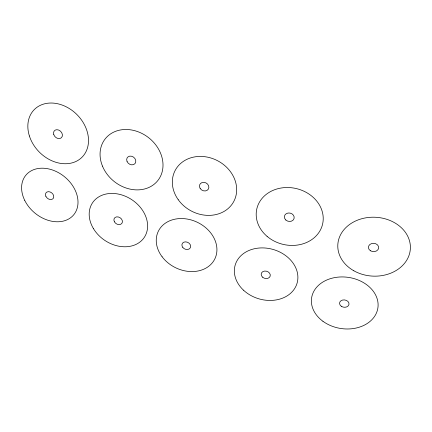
<?xml version="1.0" encoding="UTF-8"?>
<svg xmlns="http://www.w3.org/2000/svg" width="432" height="432" viewBox="0 0 432 432"><rect width="100%" height="100%" fill="white"/><g stroke="black" fill="none" stroke-linecap="round" stroke-linejoin="round"><path stroke-width="0.65" d="M29.403 135.994A33.718 26.557 45.1 0 0 80.887 158.279A33.718 26.557 45.1 0 0 64.238 105.883A33.718 26.557 45.1 0 0 29.403 135.994M24.694 200.313A31.061 23.436 39.6 0 0 73.489 215.077A31.061 23.436 39.6 0 0 51.214 169.582A31.061 23.436 39.6 0 0 24.694 200.313M178.216 199.67A33.167 28.372 27.9 0 0 233.723 201.587A33.167 28.372 27.9 0 0 201.56 156.433A33.167 28.372 27.9 0 0 178.216 199.67M102.481 166.126A33.566 27.859 38.5 0 0 156.551 182.034A33.566 27.859 38.5 0 0 135.551 130.918A33.566 27.859 38.5 0 0 102.481 166.126M93.506 228.712A31.131 24.424 33.8 0 0 144.099 237.665A31.131 24.424 33.8 0 0 117.601 193.93A31.131 24.424 33.8 0 0 93.506 228.712M162.108 256.765A31.455 25.191 26.1 0 0 214.358 259.821A31.455 25.191 26.1 0 0 183.303 218.603A31.455 25.191 26.1 0 0 162.108 256.765M267.089 236.369A33.766 28.674 13.2 0 0 322.439 224.764A33.766 28.674 13.2 0 0 279.601 188.298A33.766 28.674 13.2 0 0 267.089 236.369M243.497 290.18A32.249 25.693 16.4 0 0 296.752 284.224A32.249 25.693 16.4 0 0 258.098 248.125A32.249 25.693 16.4 0 0 243.497 290.18M45.83 196.209A4.585 3.456 39.6 0 0 53.001 198.704A4.585 3.456 39.6 0 0 50.036 191.938A4.585 3.456 39.6 0 0 45.83 196.209M127.067 161.509A4.882 4.05 38.5 0 0 134.951 163.647A4.882 4.05 38.5 0 0 131.717 156.26A4.882 4.05 38.5 0 0 127.067 161.509M200.178 188.492A4.865 4.163 27.9 0 0 208.348 189.119A4.865 4.163 27.9 0 0 203.936 182.342A4.865 4.163 27.9 0 0 200.178 188.492M182.812 247.471A4.552 3.645 26.1 0 0 190.35 247.752A4.552 3.645 26.1 0 0 185.711 241.861A4.552 3.645 26.1 0 0 182.812 247.471M114.426 221.81A4.547 3.564 33.8 0 0 121.819 223.436A4.547 3.564 33.8 0 0 118.255 216.95A4.547 3.564 33.8 0 0 114.426 221.81M262.58 277.177A4.628 3.683 16.5 0 0 270.167 276.167A4.628 3.683 16.5 0 0 264.487 271.085A4.628 3.683 16.5 0 0 262.58 277.177M285.8 219.985A4.952 4.207 13.3 0 0 294.03 218.624A4.952 4.207 13.3 0 0 288.02 213.041A4.952 4.207 13.3 0 0 285.8 219.985M353.84 270.778A36.326 29.462 3.1 0 0 410.314 249.377A36.326 29.462 3.1 0 0 358.128 219.915A36.326 29.462 3.1 0 0 353.84 270.778M322.947 321.289A33.518 25.834 8.6 0 0 377.519 309.803A33.518 25.834 8.6 0 0 333.758 277.787A33.518 25.834 8.6 0 0 322.947 321.289M341.28 306.256A4.763 3.672 8.6 0 0 348.97 304.479A4.763 3.672 8.6 0 0 342.619 300.035A4.763 3.672 8.6 0 0 341.28 306.256M370.478 250.765A5.141 4.169 3.2 0 0 378.648 248.049A5.141 4.169 3.2 0 0 371.504 243.605A5.141 4.169 3.2 0 0 370.478 250.765M53.779 134.638A4.946 3.893 45.1 0 0 61.366 137.754A4.946 3.893 45.1 0 0 58.757 130.081A4.946 3.893 45.1 0 0 53.779 134.638"/></g></svg>
